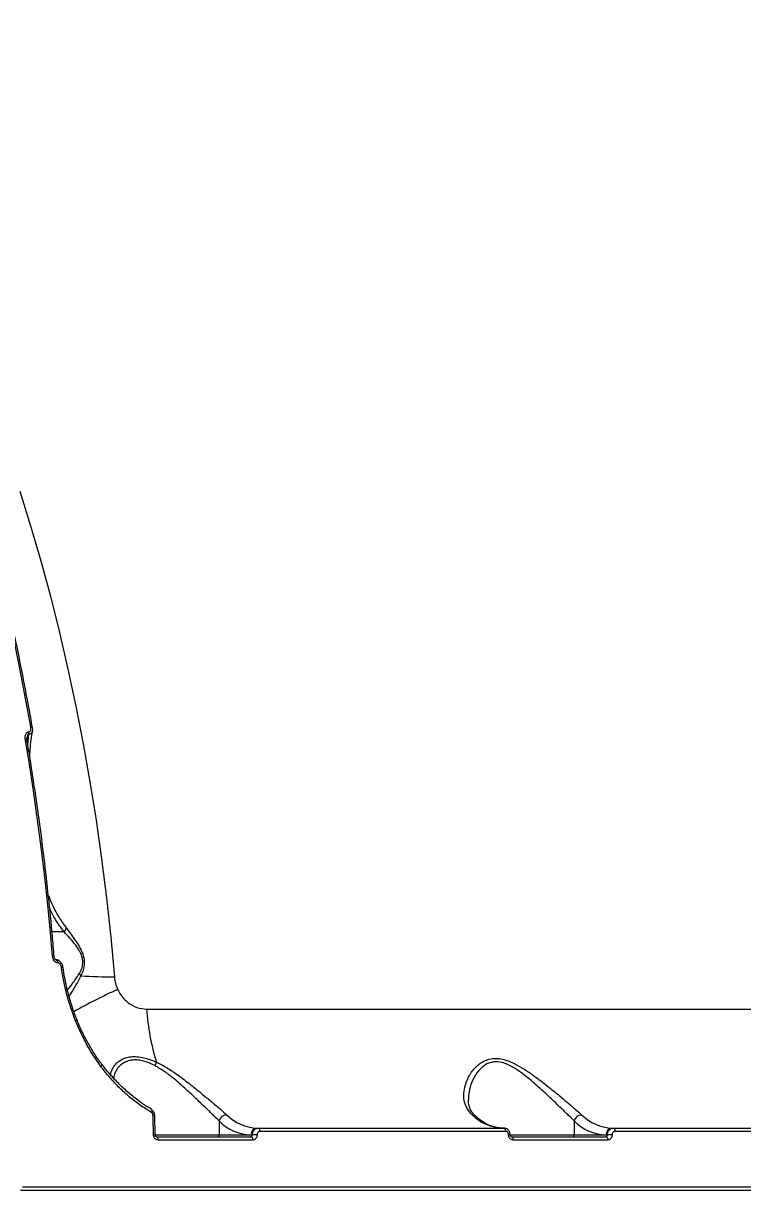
# Model space of a CAD drawing. Header units: millimetres. Extents: x -8327 to 9087, y -6583 to 5996.
# Drawn here: x 4711.9 to 4920.2, y 226.9 to 566.2 of the extents above; entities that cross this region are included whole.
import ezdxf

# ---------------------------------------------------------------- set-up
doc = ezdxf.new("R2010")
doc.units = ezdxf.units.MM
for name, color, linetype in [('DIKOM_ОБЪЕКТ', 7, 'Continuous'), ('DIKOM_РАЗМЕР_ЗОНА', 7, 'Continuous'), ('DIKOM_РАЗМЕР_ОБЪЕКТА', 7, 'Continuous')]:
    doc.layers.add(name, color=color, linetype=linetype)
doc.styles.add('style1', font='arial.ttf', dxfattribs={"width": 0.8})
doc.dimstyles.new('1-50', dxfattribs={"dimtxt": 300, "dimasz": 200, "dimexe": 100, "dimexo": 0, "dimgap": 100, "dimtad": 1, "dimtxsty": 'style1', "dimcen": 200, "dimclrd": 7, "dimclre": 7, "dimclrt": 7, "dimadec": 1, "dimazin": 2, "dimtfac": 1, "dimtmove": 0, "dimatfit": 2, "dimfxl": 0, "dimlwd": 25, "dimlwe": 18, "dimarcsym": 0})

# ---------------------------------------------------------------- blocks, each defined once
blk = doc.blocks.new('*D9')
at = {"layer": 'Defpoints', "color": 0, "transparency": 16777216}
for p in [(7087.37, 843.9), (-4957.59, 227.93), (7087.37, -4838.64)]:
    blk.add_point(p, dxfattribs=at)
at = {"layer": 'DIKOM_РАЗМЕР_ОБЪЕКТА', "color": 7, "lineweight": 18, "transparency": 16777216}
for p, q in [((7087.37, 843.9), (7087.37, -4938.64)), ((-4957.59, 227.93), (-4957.59, -4938.64))]:
    blk.add_line(p, q, dxfattribs=at)
at = {"layer": 'DIKOM_РАЗМЕР_ОБЪЕКТА', "color": 7, "lineweight": 25, "transparency": 16777216}
blk.add_line((-4757.59, -4838.64), (6887.37, -4838.64), dxfattribs=at)
at = {"layer": 'DIKOM_РАЗМЕР_ОБЪЕКТА', "color": 7, "transparency": 16777216}
for points in [[(-4757.59, -4805.31), (-4757.59, -4871.97), (-4957.59, -4838.64)], [(6887.37, -4805.31), (6887.37, -4871.97), (7087.37, -4838.64)]]:
    blk.add_solid(points, dxfattribs=at)
at = {"layer": 'DIKOM_РАЗМЕР_ОБЪЕКТА', "color": 7, "transparency": 16777216, "insert": (4098.94, -4585.47), "char_height": 300, "attachment_point": 5, "style": 'style1'}
blk.add_mtext('12040', dxfattribs=at)
blk = doc.blocks.new('*D12')
at = {"layer": 'Defpoints', "color": 0, "transparency": 16777216}
for p in [(-6501.58, 227.93), (9087.37, 227.93), (9087.37, -6483.3)]:
    blk.add_point(p, dxfattribs=at)
at = {"layer": 'DIKOM_РАЗМЕР_ЗОНА', "color": 7, "lineweight": 18, "transparency": 16777216}
for p, q in [((-6501.58, 227.93), (-6501.58, -6583.3)), ((9087.37, 227.93), (9087.37, -6583.3))]:
    blk.add_line(p, q, dxfattribs=at)
at = {"layer": 'DIKOM_РАЗМЕР_ЗОНА', "color": 7, "lineweight": 25, "transparency": 16777216}
blk.add_line((-6301.58, -6483.3), (8887.37, -6483.3), dxfattribs=at)
at = {"layer": 'DIKOM_РАЗМЕР_ЗОНА', "color": 7, "transparency": 16777216}
for points in [[(-6301.58, -6449.97), (-6301.58, -6516.64), (-6501.58, -6483.3)], [(8887.37, -6449.97), (8887.37, -6516.64), (9087.37, -6483.3)]]:
    blk.add_solid(points, dxfattribs=at)
at = {"layer": 'DIKOM_РАЗМЕР_ЗОНА', "color": 7, "transparency": 16777216, "insert": (2981.2, -6230.13), "char_height": 300, "attachment_point": 5, "style": 'style1'}
blk.add_mtext('15500', dxfattribs=at)

msp = doc.modelspace()

# ---------------------------------------------------------------- linework, layer by layer
at = {"layer": 'DIKOM_ОБЪЕКТ', "color": 7, "linetype": 'Continuous', "lineweight": 15}
for p, q in [((4713.345, 360.134), (4712.984, 358.132)), ((4713.182, 356.95), (4713.449, 360.134)), ((4713.449, 360.134), (4713.345, 360.134)), ((4713.348, 360.781), (4713.452, 360.781)), ((4723.673, 302.845), (4720.173, 302.845)), ((4721.347, 294.675), (4721.287, 294.675)), ((4721.856, 293.832), (4721.775, 293.832)), ((4723.367, 292.514), (4723.367, 292.519)), ((4747.589, 280.431), (5047.597, 280.431)), ((4750.069, 243.948), (4749.938, 249.568)), ((4768.584, 247.979), (4768.584, 243.929)), ((4871.444, 247.979), (4871.444, 243.929)), ((4779.567, 245.929), (4779.906, 245.929)), ((4779.906, 245.929), (4851.051, 245.929)), ((4851.566, 244.969), (4780.421, 244.969)), ((4882.427, 245.929), (4882.766, 245.929)), ((4882.766, 245.929), (4953.911, 245.929)), ((4954.426, 244.969), (4883.281, 244.969)), ((4750.038, 243.929), (4768.584, 243.929)), ((4750.383, 243.428), (4777.812, 243.428)), ((4778.327, 242.463), (4750.897, 242.463)), ((4768.584, 243.929), (4777.852, 243.929)), ((4777.852, 243.929), (4778.212, 243.929)), ((4852.898, 243.929), (4871.444, 243.929)), ((4853.243, 243.428), (4880.672, 243.428)), ((4881.187, 242.463), (4853.757, 242.463)), ((4871.444, 243.929), (4880.712, 243.929)), ((4880.712, 243.929), (4881.072, 243.929)), ((4711.081, 227.928), (5125.95, 227.928)), ((4711.597, 228.931), (5126.465, 228.931))]:
    msp.add_line(p, q, dxfattribs=at)
at = {"layer": 'DIKOM_ОБЪЕКТ', "color": 7, "linetype": 'Continuous', "lineweight": 15, "flags": 128}
for points in [[(4710.878, 430.568), (4713.983, 420.598), (4716.93, 410.449), (4719.717, 400.129), (4722.34, 389.65), (4724.798, 379.02), (4727.087, 368.249), (4729.206, 357.348), (4731.153, 346.327), (4732.925, 335.195), (4734.522, 323.964), (4735.942, 312.643), (4737.184, 301.244), (4738.246, 289.776)], [(4714.004, 362.24), (4712.515, 370.523), (4710.936, 378.743), (4709.27, 386.898), (4707.516, 394.984), (4705.675, 402.996), (4703.749, 410.932), (4701.738, 418.789), (4699.643, 426.562)], [(4714.501, 362.091), (4714.496, 362.11), (4714.457, 362.155), (4714.386, 362.191), (4714.284, 362.218), (4714.155, 362.234), (4714.004, 362.24)], [(4720.328, 295.774), (4719.617, 303.726), (4718.828, 311.649), (4717.96, 319.542), (4717.014, 327.401), (4715.991, 335.223), (4714.891, 343.005), (4713.714, 350.746), (4712.46, 358.44)], [(4712.957, 358.295), (4712.955, 358.302), (4712.923, 358.349), (4712.854, 358.388), (4712.751, 358.417), (4712.618, 358.434), (4712.46, 358.44)], [(4721.259, 294.675), (4721.262, 294.675), (4721.407, 294.637), (4721.54, 294.522), (4721.651, 294.339), (4721.732, 294.103), (4721.775, 293.832)], [(4721.347, 294.675), (4721.488, 294.637), (4721.621, 294.522), (4721.732, 294.339), (4721.813, 294.103), (4721.856, 293.832)], [(4734.613, 264.341), (4734.632, 264.3), (4734.625, 264.234), (4734.59, 264.15), (4734.527, 264.052), (4734.438, 263.942), (4734.327, 263.826)], [(4748.832, 251.326), (4748.919, 251.312), (4748.94, 251.302)], [(4748.94, 251.302), (4748.989, 251.266), (4749.039, 251.19), (4749.068, 251.087), (4749.074, 250.96), (4749.057, 250.814), (4749.019, 250.655), (4748.959, 250.487)], [(4749.583, 243.967), (4749.569, 244.67), (4749.555, 245.374), (4749.539, 246.077), (4749.523, 246.78), (4749.507, 247.484), (4749.489, 248.187), (4749.472, 248.89), (4749.453, 249.593)], [(4779.906, 245.929), (4780.004, 245.91), (4780.099, 245.856), (4780.186, 245.768), (4780.263, 245.65), (4780.327, 245.505), (4780.376, 245.339), (4780.408, 245.158), (4780.421, 244.969)], [(4851.051, 245.929), (4851.149, 245.91), (4851.244, 245.856), (4851.331, 245.768), (4851.408, 245.65), (4851.472, 245.505), (4851.521, 245.339), (4851.553, 245.158), (4851.566, 244.969)], [(4882.766, 245.929), (4882.864, 245.91), (4882.959, 245.856), (4883.046, 245.768), (4883.123, 245.65), (4883.187, 245.505), (4883.236, 245.339), (4883.268, 245.158), (4883.281, 244.969)], [(4750.383, 243.428), (4750.481, 243.41), (4750.575, 243.356), (4750.663, 243.267), (4750.74, 243.148), (4750.805, 243.002), (4750.853, 242.835), (4750.884, 242.653), (4750.897, 242.463)], [(4777.812, 243.428), (4777.91, 243.41), (4778.005, 243.356), (4778.092, 243.267), (4778.17, 243.148), (4778.234, 243.002), (4778.283, 242.835), (4778.314, 242.653), (4778.327, 242.463)], [(4853.243, 243.428), (4853.341, 243.41), (4853.436, 243.356), (4853.523, 243.267), (4853.6, 243.148), (4853.665, 243.002), (4853.713, 242.835), (4853.744, 242.653), (4853.757, 242.463)], [(4880.672, 243.428), (4880.77, 243.41), (4880.865, 243.356), (4880.952, 243.267), (4881.03, 243.148), (4881.094, 243.002), (4881.142, 242.835), (4881.174, 242.653), (4881.187, 242.463)]]:
    msp.add_lwpolyline(points, dxfattribs=at)
at = {"layer": 'DIKOM_ОБЪЕКТ', "color": 7, "linetype": 'Continuous', "lineweight": 15}
for centre, radius, start, end in [((4711.475, 360.465), 1.899, 349.96028, 9.57523), ((4711.584, 360.465), 1.894, 349.93206, 9.60346), ((4721.864, 304.767), 2.639, 313.27871, 339.97994), ((4720.474, 295.12), 0.671, 59.35652, 102.58003), ((4723.095, 291.641), 0.919, 72.77285, 103.17476), ((4726.432, 288.331), 2.77, 39.65916, 55.44566), ((4737.687, 418.217), 128.442, 265.92722, 270.24919), ((4812.807, 125.499), 176.698, 114.6198, 119.25314), ((4814.96, 284.892), 67.519, 183.78859, 197.11489), ((4726.741, 277.902), 0.878, 285.76553, 318.09128), ((4744.315, 266.487), 6.289, 336.47241, 346.52739), ((4749.603, 247.773), 1.827, 79.40743, 94.69224), ((4770.891, 247.416), 2.375, 93.66054, 166.28356), ((4778.35, 257.698), 13.778, 224.86016, 267.92748), ((4780.041, 259.042), 13.122, 224.8593, 267.92855), ((4851.186, 259.042), 13.122, 224.85999, 267.92786), ((4841.919, 248.471), 1.316, 48.30077, 91.5241), ((4873.752, 247.416), 2.375, 93.66716, 166.28317), ((4881.21, 257.697), 13.778, 224.85884, 267.9288), ((4882.901, 259.042), 13.122, 224.85999, 267.92786), ((4779.721, 244.061), 1.874, 94.73877, 184.05273), ((4882.581, 244.061), 1.874, 94.73619, 184.06319), ((4749.733, 241.514), 2.457, 82.14535, 93.48568), ((4768.117, 243.895), 0.468, 274.71732, 4.10034), ((4779.536, 221.038), 22.929, 89.87964, 93.309), ((4852.592, 241.477), 2.494, 82.25149, 93.42171), ((4870.977, 243.895), 0.469, 274.74497, 4.04119), ((4882.396, 221.023), 22.944, 89.88019, 93.3079)]:
    msp.add_arc(centre, radius, start, end, dxfattribs=at)
for points, knots in [([(4714.501, 362.092), (4714.164, 364.004), (4713.186, 369.548), (4711.451, 378.646), (4709.245, 389.341), (4706.887, 399.914), (4704.379, 410.357), (4702.12, 419.159), (4700.672, 424.453), (4700.153, 426.355)], [0, 0, 0, 0, 0.0864645, 0.2507431, 0.4150276, 0.5793139, 0.7436045, 0.9078977, 1, 1, 1, 1]), ([(4712.46, 358.44), (4712.427, 358.745), (4712.363, 359.332), (4712.502, 360.057), (4712.759, 360.507), (4713.038, 360.738), (4713.244, 360.767), (4713.348, 360.781)], [0, 0, 0, 0, 0.3047298, 0.5876175, 0.7664346, 0.8828635, 1, 1, 1, 1]), ([(4713.345, 360.134), (4713.33, 360.132), (4713.297, 360.127), (4713.239, 360.081), (4713.137, 359.936), (4713.015, 359.614), (4712.988, 359.313), (4712.972, 359.136)], [0, 0, 0, 0, 0.0453837, 0.1015413, 0.2032918, 0.5305294, 1, 1, 1, 1]), ([(4714.498, 361.069), (4714.479, 360.928), (4714.44, 360.642), (4714.172, 360.359), (4713.84, 360.176), (4713.582, 360.148), (4713.449, 360.134)], [0, 0, 0, 0, 0.2776604, 0.5635308, 0.7758825, 1, 1, 1, 1]), ([(4713.452, 360.781), (4713.519, 360.79), (4713.652, 360.808), (4713.829, 360.954), (4713.987, 361.235), (4714.069, 361.686), (4714.026, 362.05), (4714.004, 362.24)], [0, 0, 0, 0, 0.1206388, 0.2406577, 0.4168521, 0.6949838, 1, 1, 1, 1]), ([(4713.737, 353.46), (4713.751, 353.75), (4713.85, 355.878), (4714.104, 358.42), (4714.447, 360.673), (4714.507, 361.067)], [0, 0, 0, 0, 0.1151604, 0.844927, 1, 1, 1, 1]), ([(4714.52, 361.084), (4714.529, 361.129), (4714.593, 361.427), (4714.582, 361.777), (4714.499, 362.062), (4714.491, 362.091)], [0, 0, 0, 0, 0.1377714, 0.9119958, 1, 1, 1, 1]), ([(4712.977, 358.296), (4712.958, 358.371), (4712.883, 358.672), (4712.896, 359.014), (4712.946, 359.207), (4712.952, 359.229)], [0, 0, 0, 0, 0.2252729, 0.9124366, 1, 1, 1, 1]), ([(4720.816, 295.697), (4720.643, 297.689), (4720.143, 303.468), (4719.192, 312.991), (4717.911, 324.238), (4716.47, 335.413), (4714.899, 346.311), (4713.691, 353.919), (4713.034, 357.836), (4712.957, 358.295)], [0, 0, 0, 0, 0.0939961, 0.2725773, 0.4511649, 0.6297538, 0.8083443, 0.9775398, 1, 1, 1, 1]), ([(4719.122, 313.372), (4719.528, 312.361), (4720.419, 310.144), (4722.149, 306.942), (4723.61, 304.892), (4724.343, 303.863)], [0, 0, 0, 0, 0.29432318, 0.64579829, 1, 1, 1, 1]), ([(4723.673, 302.845), (4722.8, 304.009), (4721.237, 306.095), (4720.038, 308.481), (4719.509, 309.535)], [0, 0, 0, 0, 0.5579985, 1, 1, 1, 1]), ([(4728.003, 290.613), (4728.269, 291.097), (4728.771, 292.012), (4729.164, 293.611), (4729.029, 295.334), (4728.565, 296.48), (4727.9, 297.727), (4726.917, 299.157), (4725.362, 301.022), (4724.236, 302.237), (4723.673, 302.845)], [0, 0, 0, 0, 0.1298007, 0.2451283, 0.3384657, 0.4557904, 0.4772348, 0.6177219, 0.8086908, 1, 1, 1, 1]), ([(4724.343, 303.863), (4724.872, 303.177), (4725.933, 301.798), (4727.42, 299.699), (4728.669, 297.554), (4729.428, 295.525), (4729.591, 293.504), (4729.265, 291.712), (4728.804, 290.652), (4728.565, 290.099)], [0, 0, 0, 0, 0.1836393, 0.3692293, 0.5090715, 0.6522035, 0.7508542, 0.8702092, 1, 1, 1, 1]), ([(4721.775, 293.832), (4721.68, 293.842), (4721.461, 293.863), (4721.11, 294.064), (4720.749, 294.453), (4720.442, 295.047), (4720.367, 295.523), (4720.328, 295.774)], [0, 0, 0, 0, 0.1205454, 0.2783889, 0.4705572, 0.7208289, 1, 1, 1, 1]), ([(4721.29, 294.674), (4721.29, 294.674), (4721.291, 294.673), (4721.251, 294.694), (4721.189, 294.748), (4721.097, 294.854), (4720.983, 295.041), (4720.855, 295.373), (4720.808, 295.675), (4720.809, 295.86), (4720.81, 295.879)], [0, 0, 0, 0, 0.03750608, 0.10248965, 0.17875168, 0.26485168, 0.40873991, 0.62095718, 0.96005904, 1, 1, 1, 1]), ([(4723.354, 292.517), (4723.345, 292.605), (4723.3, 293.007), (4723.03, 293.629), (4722.531, 294.251), (4721.959, 294.578), (4721.54, 294.71), (4721.346, 294.675), (4721.345, 294.675)], [0, 0, 0, 0, 0.081719, 0.3759886, 0.6104886, 0.8127673, 0.9991567, 1, 1, 1, 1]), ([(4722.885, 292.536), (4722.851, 292.702), (4722.782, 293.029), (4722.553, 293.432), (4722.286, 293.694), (4722.049, 293.816), (4721.91, 293.828), (4721.856, 293.832)], [0, 0, 0, 0, 0.2734364, 0.5392792, 0.7386476, 0.8989015, 1, 1, 1, 1]), ([(4726.98, 277.057), (4726.071, 279.542), (4724.229, 284.576), (4723.337, 289.861), (4722.885, 292.536)], [0, 0, 0, 0, 0.4938408, 1, 1, 1, 1]), ([(4727.415, 277.324), (4727.304, 277.583), (4726.679, 279.04), (4725.754, 281.807), (4724.667, 285.609), (4723.868, 289.194), (4723.537, 291.51), (4723.393, 292.518)], [0, 0, 0, 0, 0.0540302, 0.3030882, 0.5536402, 0.8056, 1, 1, 1, 1]), ([(4724.645, 285.893), (4725.126, 286.502), (4726.197, 287.861), (4727.361, 289.635), (4728.003, 290.613)], [0, 0, 0, 0, 0.4484834, 1, 1, 1, 1]), ([(4728.565, 290.099), (4728.012, 289.06), (4726.906, 286.98), (4725.68, 285.103), (4725.174, 284.311), (4725.105, 284.203)], [0, 0, 0, 0, 0.4629149, 0.9266419, 1, 1, 1, 1]), ([(4738.246, 289.776), (4738.251, 289.718), (4738.309, 289.078), (4738.522, 287.824), (4738.968, 286.705), (4739.195, 286.134)], [0, 0, 0, 0, 0.0468206, 0.5142874, 1, 1, 1, 1]), ([(4739.195, 286.134), (4739.465, 285.615), (4740.221, 284.161), (4742.085, 282.236), (4744.723, 280.72), (4746.628, 280.528), (4747.589, 280.431)], [0, 0, 0, 0, 0.1529631, 0.4283726, 0.7114362, 1, 1, 1, 1]), ([(4734.327, 263.826), (4732.923, 265.862), (4730.082, 269.982), (4728.022, 274.68), (4726.98, 277.057)], [0, 0, 0, 0, 0.4941802, 1, 1, 1, 1]), ([(4734.645, 264.366), (4734.299, 264.819), (4733.184, 266.284), (4731.497, 268.963), (4729.608, 272.376), (4728.253, 275.179), (4727.599, 276.867), (4727.421, 277.325)], [0, 0, 0, 0, 0.117278, 0.3790633, 0.6408614, 0.9023837, 1, 1, 1, 1]), ([(4737.257, 261.229), (4737.256, 261.243), (4737.186, 261.895), (4737.611, 262.991), (4738.499, 264.441), (4739.699, 265.477), (4741.113, 266.198), (4742.621, 266.607), (4744.381, 266.715), (4746.767, 266.415), (4748.849, 265.72), (4750.219, 265.116), (4750.431, 265.022)], [0, 0, 0, 0, 0.0035358, 0.1675418, 0.2942492, 0.4242338, 0.5176105, 0.6133149, 0.7076956, 0.8056923, 0.9699585, 1, 1, 1, 1]), ([(4750.081, 263.977), (4749.886, 264.075), (4748.637, 264.703), (4746.797, 265.403), (4744.69, 265.72), (4743.59, 265.67), (4742.529, 265.491), (4741.517, 265.17), (4740.219, 264.407), (4739.123, 263.303), (4738.293, 261.916), (4738.125, 260.897), (4738.042, 260.39)], [0, 0, 0, 0, 0.0313229, 0.200547, 0.2886491, 0.3801538, 0.3970751, 0.4935565, 0.5929472, 0.72667, 0.8640985, 1, 1, 1, 1]), ([(4750.431, 265.022), (4751.478, 264.5), (4753.574, 263.453), (4756.856, 261.177), (4760.318, 258.562), (4763.663, 255.837), (4766.571, 253.42), (4768.943, 251.402), (4770.169, 250.3), (4770.74, 249.786)], [0, 0, 0, 0, 0.1281545, 0.2567398, 0.4268131, 0.5968782, 0.7373095, 0.8775725, 1, 1, 1, 1]), ([(4841.884, 249.786), (4841.383, 250.331), (4840.364, 251.44), (4839.621, 253.413), (4839.387, 255.542), (4839.688, 257.91), (4840.606, 260.488), (4842.25, 263.058), (4844.506, 265.102), (4846.894, 266.048), (4848.951, 266.178), (4850.616, 265.962), (4852.355, 265.441), (4854.446, 264.525), (4856.847, 263.14), (4859.893, 261.058), (4863.25, 258.492), (4866.582, 255.791), (4869.493, 253.365), (4871.832, 251.377), (4873.046, 250.285), (4873.6, 249.786)], [0, 0, 0, 0, 0.0545807, 0.1110305, 0.1659453, 0.2220121, 0.2890707, 0.3579593, 0.422672, 0.477404, 0.5047473, 0.5330978, 0.5623523, 0.5923814, 0.6398887, 0.6885839, 0.7592845, 0.8320589, 0.8901599, 0.9498675, 1, 1, 1, 1]), ([(4871.444, 247.979), (4870.927, 248.503), (4869.805, 249.639), (4867.657, 251.72), (4865.027, 254.233), (4861.981, 257.078), (4858.969, 259.752), (4856.185, 261.967), (4854.041, 263.419), (4852.131, 264.403), (4850.3, 265.057), (4848.779, 265.201), (4847.439, 265.01), (4846.423, 264.684), (4844.804, 263.738), (4843.115, 261.902), (4841.712, 259.223), (4840.928, 256.597), (4840.851, 254.957), (4840.818, 254.259)], [0, 0, 0, 0, 0.06143201, 0.13314191, 0.20680266, 0.29393205, 0.38335374, 0.44062089, 0.49905211, 0.53304164, 0.56793913, 0.61789801, 0.63120497, 0.66237803, 0.69458632, 0.77153534, 0.8535171, 0.9377499, 1, 1, 1, 1]), ([(4748.959, 250.487), (4747.876, 251.156), (4745.709, 252.493), (4742.635, 254.881), (4739.689, 257.556), (4736.888, 260.519), (4735.181, 262.724), (4734.327, 263.826)], [0, 0, 0, 0, 0.1976823, 0.3953807, 0.5930942, 0.7965498, 1, 1, 1, 1]), ([(4745.558, 253.637), (4745.498, 253.677), (4744.431, 254.39), (4742.469, 256.024), (4739.696, 258.539), (4737.116, 261.345), (4735.441, 263.309), (4734.688, 264.387), (4734.678, 264.4)], [0, 0, 0, 0, 0.0146848, 0.2594949, 0.505281, 0.7513821, 0.9969865, 1, 1, 1, 1]), ([(4768.584, 247.979), (4768.05, 248.519), (4766.909, 249.675), (4764.728, 251.786), (4762.087, 254.308), (4759.036, 257.161), (4755.931, 259.892), (4752.958, 262.285), (4751.049, 263.408), (4750.081, 263.977)], [0, 0, 0, 0, 0.1227047, 0.2624584, 0.4060139, 0.5749258, 0.7482642, 0.8723691, 1, 1, 1, 1]), ([(4748.994, 251.404), (4748.787, 251.517), (4747.603, 252.167), (4746.483, 252.972), (4745.558, 253.637)], [0, 0, 0, 0, 0.1745303, 1, 1, 1, 1]), ([(4749.922, 249.568), (4749.923, 249.655), (4749.925, 249.999), (4749.707, 250.556), (4749.32, 251.082), (4748.982, 251.252), (4748.855, 251.316)], [0, 0, 0, 0, 0.1191537, 0.4714921, 0.7998579, 1, 1, 1, 1]), ([(4842.826, 249.459), (4842.71, 249.557), (4842.264, 249.933), (4841.713, 250.704), (4841.155, 251.811), (4840.838, 252.998), (4840.83, 253.873), (4840.827, 254.256)], [0, 0, 0, 0, 0.0752301, 0.2906158, 0.5342464, 0.7957405, 1, 1, 1, 1]), ([(4749.453, 249.593), (4749.441, 249.706), (4749.416, 249.932), (4749.259, 250.231), (4749.091, 250.406), (4748.982, 250.473), (4748.959, 250.487)], [0, 0, 0, 0, 0.3067261, 0.613263, 0.9193615, 1, 1, 1, 1]), ([(4850.711, 245.929), (4850.442, 245.936), (4849.606, 245.958), (4848.208, 246.221), (4846.523, 246.84), (4844.867, 247.77), (4843.63, 248.7), (4842.95, 249.313), (4842.798, 249.45)], [0, 0, 0, 0, 0.1027316, 0.3181889, 0.5309252, 0.7384686, 0.9415054, 1, 1, 1, 1]), ([(4778.212, 243.929), (4778.219, 244.076), (4778.237, 244.448), (4778.437, 245.011), (4778.819, 245.518), (4779.329, 245.862), (4779.714, 245.906), (4779.906, 245.929)], [0, 0, 0, 0, 0.1417141, 0.3563862, 0.5709477, 0.785437, 1, 1, 1, 1]), ([(4780.421, 244.969), (4780.325, 244.958), (4780.133, 244.936), (4779.879, 244.763), (4779.691, 244.509), (4779.594, 244.227), (4779.587, 244.041), (4779.584, 243.967)], [0, 0, 0, 0, 0.2142094, 0.4285461, 0.6431467, 0.8580834, 1, 1, 1, 1]), ([(4852.914, 243.948), (4852.917, 244.006), (4852.931, 244.32), (4852.737, 244.889), (4852.286, 245.499), (4851.672, 245.846), (4851.18, 245.972), (4850.927, 245.911), (4850.884, 245.901)], [0, 0, 0, 0, 0.0539314, 0.291683, 0.5387622, 0.751489, 0.9573208, 1, 1, 1, 1]), ([(4852.443, 243.967), (4852.432, 244.079), (4852.408, 244.305), (4852.254, 244.605), (4852.032, 244.832), (4851.788, 244.952), (4851.629, 244.964), (4851.566, 244.969)], [0, 0, 0, 0, 0.2151266, 0.4301577, 0.644949, 0.8595665, 1, 1, 1, 1]), ([(4881.072, 243.929), (4881.079, 244.076), (4881.097, 244.449), (4881.297, 245.011), (4881.679, 245.518), (4882.189, 245.862), (4882.574, 245.906), (4882.766, 245.929)], [0, 0, 0, 0, 0.1417178, 0.3564197, 0.5709439, 0.7854957, 1, 1, 1, 1]), ([(4883.281, 244.969), (4883.185, 244.958), (4882.993, 244.936), (4882.739, 244.763), (4882.551, 244.509), (4882.454, 244.227), (4882.447, 244.041), (4882.444, 243.967)], [0, 0, 0, 0, 0.2143223, 0.4286438, 0.6432291, 0.8580866, 1, 1, 1, 1]), ([(4750.897, 242.463), (4750.803, 242.47), (4750.564, 242.489), (4750.199, 242.669), (4749.866, 243.009), (4749.636, 243.459), (4749.601, 243.798), (4749.583, 243.967)], [0, 0, 0, 0, 0.1406064, 0.3550985, 0.569887, 0.7848758, 1, 1, 1, 1]), ([(4750.356, 243.442), (4750.339, 243.441), (4750.31, 243.44), (4750.21, 243.527), (4750.132, 243.649), (4750.079, 243.803), (4750.063, 243.952), (4750.073, 244.038), (4750.076, 244.069)], [0, 0, 0, 0, 0.2756212, 0.4590183, 0.6094499, 0.762224, 0.9133172, 1, 1, 1, 1]), ([(4777.812, 243.428), (4777.86, 243.434), (4777.955, 243.445), (4778.079, 243.531), (4778.169, 243.658), (4778.212, 243.799), (4778.212, 243.892), (4778.212, 243.929)], [0, 0, 0, 0, 0.2138914, 0.4282179, 0.642776, 0.8578615, 1, 1, 1, 1]), ([(4779.584, 243.967), (4779.58, 243.856), (4779.57, 243.576), (4779.423, 243.153), (4779.14, 242.772), (4778.759, 242.513), (4778.471, 242.48), (4778.327, 242.463)], [0, 0, 0, 0, 0.1418438, 0.3567287, 0.5713602, 0.7857073, 1, 1, 1, 1]), ([(4853.757, 242.463), (4853.663, 242.47), (4853.424, 242.489), (4853.059, 242.669), (4852.726, 243.009), (4852.496, 243.459), (4852.461, 243.798), (4852.443, 243.967)], [0, 0, 0, 0, 0.1405858, 0.3550858, 0.5698161, 0.7848678, 1, 1, 1, 1]), ([(4853.216, 243.442), (4853.199, 243.441), (4853.171, 243.44), (4853.069, 243.527), (4852.992, 243.649), (4852.939, 243.803), (4852.924, 243.952), (4852.933, 244.038), (4852.936, 244.069)], [0, 0, 0, 0, 0.27548515, 0.45897881, 0.6093966, 0.76220548, 0.91328968, 1, 1, 1, 1]), ([(4880.672, 243.428), (4880.72, 243.434), (4880.816, 243.445), (4880.939, 243.531), (4881.029, 243.658), (4881.073, 243.799), (4881.072, 243.892), (4881.072, 243.929)], [0, 0, 0, 0, 0.21411603, 0.42826819, 0.64279684, 0.8578925, 1, 1, 1, 1]), ([(4882.444, 243.967), (4882.44, 243.856), (4882.43, 243.576), (4882.284, 243.153), (4882, 242.772), (4881.619, 242.513), (4881.331, 242.48), (4881.187, 242.463)], [0, 0, 0, 0, 0.1418331, 0.3567019, 0.5713173, 0.7857234, 1, 1, 1, 1])]:
    msp.add_open_spline(points, degree=3, knots=knots, dxfattribs=at)

# ---------------------------------------------------------------- dimensions: what is measured, and where the dimension line sits
at = {"layer": 'DIKOM_РАЗМЕР_ЗОНА'}
dim = msp.add_linear_dim(base=(9087.366, -6483.303), p1=(-6501.585, 227.929), p2=(9087.366, 227.928), text='15500', dimstyle='1-50', dxfattribs=at)
dim.commit()
dim.dimension.update_dxf_attribs({"geometry": '*D12', "text_midpoint": (2981.198, -6483.303), "dimtype": 160})
at = {"layer": 'DIKOM_РАЗМЕР_ОБЪЕКТА'}
dim = msp.add_linear_dim(base=(7087.366, -4838.641), p1=(-4957.594, 227.929), p2=(7087.366, 843.902), text='12040', dimstyle='1-50', dxfattribs=at)
dim.commit()
dim.dimension.update_dxf_attribs({"geometry": '*D9', "text_midpoint": (4098.945, -4838.641), "dimtype": 160})

doc.saveas('drawing.dxf')
